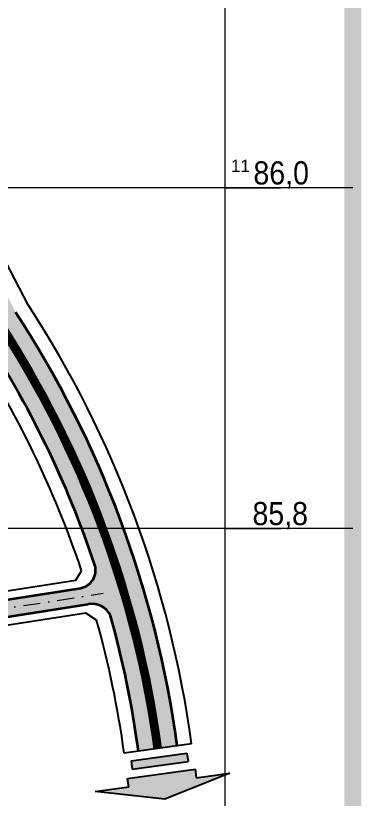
# Model space of a CAD drawing. Header units: millimetres. Extents: x 546597 to 607848, y 1180644 to 1193180.
# Drawn here: x 607644.5 to 607847.6, y 1185641.6 to 1186101.1 of the extents above; entities that cross this region are included whole.
import ezdxf

# ---------------------------------------------------------------- set-up
doc = ezdxf.new("R2010")
doc.units = ezdxf.units.MM
doc.header["$MEASUREMENT"] = 0
for name, pattern in [('ACAD_ISO02W100', [15, 12, -3]), ('DASHDOT', [1, 0.5, -0.25, 0, -0.25]), ('DASHED', [0.75, 0.5, -0.25])]:
    doc.linetypes.add(name, pattern=pattern)
doc.layers.get('0').update_dxf_attribs({"linetype": 'CONTINUOUS', "lineweight": 20})
for name, color, linetype, lineweight in [('A-DUONG', 1, 'CONTINUOUS', 35), ('A-LE', 4, 'CONTINUOUS', 25), ('A-TIM', 6, 'DASHDOT', 13), ('duong MOI - 20m', 251, 'ACAD_ISO02W100', 5), ('KHUNG', 2, 'CONTINUOUS', 120), ('toa do', 2, 'CONTINUOUS', 13)]:
    doc.layers.add(name, color=color, linetype=linetype, lineweight=lineweight)
doc.layers.add('duong HH', color=251, linetype='CONTINUOUS')
doc.layers.add('hatch CX cach ly', color=70, linetype='CONTINUOUS')
doc.styles.add('txt', font='VNARIAL.TTF', dxfattribs={"height": 0.2})

# ---------------------------------------------------------------- blocks, each defined once
blk = doc.blocks.new('MUITEN')
at = {"linetype": 'Continuous'}
h = blk.add_hatch(color=256, dxfattribs=at)
h.paths.add_polyline_path([(9.31, 0), (9.31, 2.82), (-9.31, 2.82), (-9.31, 0)])
h.paths.add_polyline_path([(11.27, 5.64), (11.27, 8.46), (22.55, 8.46), (0, 14.09), (-22.55, 8.46), (-11.27, 8.46), (-11.27, 5.64)])
for p, q in [((-22.55, 8.46), (0, 14.09)), ((-22.55, 8.46), (0, 14.09)), ((0, 14.09), (22.55, 8.46)), ((-11.27, 8.46), (-22.55, 8.46)), ((-11.27, 5.64), (-11.27, 8.46)), ((11.27, 8.46), (11.27, 5.64)), ((22.55, 8.46), (11.27, 8.46)), ((11.27, 5.64), (-11.27, 5.64)), ((9.31, 2.82), (-9.31, 2.82)), ((-9.31, 0), (-9.31, 2.82)), ((9.31, 0), (9.31, 2.82)), ((-11.27, -2.82), (11.27, -2.82))]:
    blk.add_line(p, q)
blk.add_lwpolyline([(9.31, 0), (-9.31, 0)])

msp = doc.modelspace()

# ---------------------------------------------------------------- hatches: boundary and pattern name
at = {"layer": 'duong MOI - 20m', "ltscale": 2}
msp.add_hatch(color=254, dxfattribs=at).paths.add_polyline_path([(607691.09, 1185778.54, -0.437312), (607682.74, 1185765.06), (607687.16, 1185755.63, -0.34622), (607700.23, 1185748.8), (607704.26, 1185750.02), (607709.98, 1185756.57, 0.004383), (607706.95, 1185766.78)])

# ---------------------------------------------------------------- linework, layer by layer
at = {"layer": 'A-DUONG'}
msp.add_line((607629.56, 1185746.66), (607687.16, 1185755.63), dxfattribs=at)
msp.add_lwpolyline([(607405.45, 1186336.72), (607393.29, 1186360.21, 0.392063), (607380.5, 1186364.82), (607147.95, 1186266.11), (607018.8, 1186186.93, 0.414676), (607015.51, 1186173.16), (607365.93, 1185603.64, 0.413941), (607379.68, 1185600.35), (607459.71, 1185649.49, 0.020055), (607460.04, 1185649.72), (607491.96, 1185673.03, -0.018927), (607492.91, 1185673.67), (607626.02, 1185756.23), (607682.74, 1185765.06, 0.437312), (607691.09, 1185778.54, 0.064047), (607624.62, 1185915.38)], format="xyb", dxfattribs=at)
for centre, radius, start, end in [((607125.92, 1185588.59), 619.24, 7.78257, 33.12802), ((607689.35, 1185743.91), 11.92, 24.1947, 100.5821), ((607125.92, 1185588.59), 596.24, 7.78257, 15.58668)]:
    msp.add_arc(centre, radius, start, end, dxfattribs=at)
at = {"layer": 'A-LE'}
for points in [[(607747.87, 1185673.6, 0.110874), (607651.85, 1185931.31), (607433.41, 1186351.23), (607370.93, 1186471.95), (607355.31, 1186509.55), (607334.66, 1186566.61), (607246.61, 1186887.58), (607097.79, 1187346.99), (607074.17, 1187505.94)], [(607726.08, 1185670.62, 0.11132), (607632.83, 1185920.19), (607413.88, 1186341.09), (607350.97, 1186462.66), (607334.79, 1186501.58), (607313.67, 1186559.95), (607225.53, 1186881.28), (607152.65, 1187106.25)], [(607730.04, 1185671.16, 0.111237), (607636.29, 1185922.21), (607417.44, 1186342.94), (607354.59, 1186464.34), (607338.52, 1186503.03), (607317.49, 1186561.16), (607229.36, 1186882.42), (607156.46, 1187107.47)], [(607708.24, 1185668.18, 0.033978), (607692.1, 1185746.32), (607685.79, 1185750.36), (607631.33, 1185741.87), (607500.81, 1185660.92), (607468.89, 1185637.6, -0.020055), (607467.56, 1185636.71), (607385.22, 1185586.15), (607382.54, 1185578.78, -0.24616), (607360.31, 1185458.26), (607296.46, 1185401.03), (607234.7, 1185345.45), (607188.53, 1185296.8), (607151.69, 1185249.93, -0.004687), (607135.39, 1185226.18, -0.098847), (607058.34, 1185126.44)]]:
    msp.add_lwpolyline(points, format="xyb", dxfattribs=at)
msp.add_lwpolyline([(607683.25, 1185775.19, 0.064518), (607617.28, 1185911.08), (607397.91, 1186332.8), (607385.79, 1186356.22), (607378.89, 1186358.7), (607150.25, 1186261.66), (607021.41, 1186182.66), (607019.76, 1186175.79), (607370.19, 1185606.26), (607377.07, 1185604.62), (607457.09, 1185653.75), (607489.01, 1185677.07, -0.018927), (607490.27, 1185677.92), (607624.24, 1185761.01), (607679.87, 1185769.68)], format="xyb", close=True, dxfattribs=at)
at = {"layer": 'A-TIM', "ltscale": 20, "flags": 128}
msp.add_lwpolyline([(606535.65, 1185074.73), (606904.99, 1185303.36), (607153.16, 1185456.08), (607364.34, 1185584.98), (607377.23, 1185592.98), (607462.33, 1185645.23, 0.020055), (607462.99, 1185645.68), (607494.91, 1185668.99, -0.018927), (607495.54, 1185669.42), (607627.79, 1185751.44), (607695.93, 1185762.06)], format="xyb", dxfattribs=at)
msp.add_lwpolyline([(606535.65, 1185074.73), (606904.99, 1185303.36), (607153.16, 1185456.08), (607364.34, 1185584.98), (607377.23, 1185592.98), (607462.33, 1185645.23, 0.020055), (607462.99, 1185645.68), (607494.91, 1185668.99, -0.018927), (607495.54, 1185669.42), (607627.79, 1185751.44), (607695.93, 1185762.06)], format="xyb", dxfattribs=at)
at = {"layer": 'duong HH', "color": 254, "ltscale": 2, "const_width": 23, "flags": 128}
for points in [[(607728.06, 1185670.89, 0.111278), (607634.56, 1185921.2), (607415.66, 1186342.01), (607352.78, 1186463.5), (607336.66, 1186502.31), (607315.58, 1186560.55), (607227.44, 1186881.85), (607078.25, 1187342.41), (607054.9, 1187499.54)], [(607728.06, 1185670.89, 0.111278), (607634.56, 1185921.2), (607415.66, 1186342.01), (607352.78, 1186463.5), (607336.66, 1186502.31), (607315.58, 1186560.55), (607227.44, 1186881.85), (607154.56, 1187106.84)]]:
    msp.add_lwpolyline(points, format="xyb", dxfattribs=at)
at = {"layer": 'duong MOI - 20m', "color": 254, "ltscale": 2, "const_width": 10, "flags": 128}
msp.add_lwpolyline([(607508.83, 1185677.66), (607627.79, 1185751.44), (607695.93, 1185762.06)], dxfattribs=at)
at = {"layer": 'hatch CX cach ly', "const_width": 4}
for points in [[(607728.06, 1185670.89, 0.111278), (607634.56, 1185921.2), (607415.66, 1186342.01), (607352.78, 1186463.5), (607336.66, 1186502.31), (607315.58, 1186560.55), (607227.44, 1186881.85), (607078.25, 1187342.41), (607054.9, 1187499.54)], [(607728.06, 1185670.89, 0.111278), (607634.56, 1185921.2), (607415.66, 1186342.01), (607352.78, 1186463.5), (607336.66, 1186502.31), (607315.58, 1186560.55), (607227.44, 1186881.85), (607154.56, 1187106.84)]]:
    msp.add_lwpolyline(points, format="xyb", dxfattribs=at)
at = {"layer": 'hatch CX cach ly', "color": 200, "const_width": 2.5}
for points in [[(607728.06, 1185670.89, 0.111278), (607634.56, 1185921.2), (607415.66, 1186342.01), (607352.78, 1186463.5), (607336.66, 1186502.31), (607315.58, 1186560.55), (607227.44, 1186881.85), (607078.25, 1187342.41), (607054.9, 1187499.54)], [(607728.06, 1185670.89, 0.111278), (607634.56, 1185921.2), (607415.66, 1186342.01), (607352.78, 1186463.5), (607336.66, 1186502.31), (607315.58, 1186560.55), (607227.44, 1186881.85), (607154.56, 1187106.84)]]:
    msp.add_lwpolyline(points, format="xyb", dxfattribs=at)
at = {"layer": 'KHUNG', "const_width": 10}
msp.add_lwpolyline([(607842.61, 1188405.4), (603792.61, 1188405.4), (603792.61, 1180648.5), (607842.61, 1180648.5)], close=True, dxfattribs=at)
at = {"layer": 'toa do', "color": 252}
msp.add_line((607842.61, 1186000), (595708.24, 1186000), dxfattribs=at)
at = {"layer": 'toa do', "linetype": 'Continuous'}
for p, q in [((607767.61, 1186000), (607800.4, 1186000)), ((607767.61, 1185800), (607800.4, 1185800))]:
    msp.add_line(p, q, dxfattribs=at)
at = {"layer": 'toa do', "color": 250}
msp.add_line((607842.61, 1185800), (595708.82, 1185800), dxfattribs=at)
at = {"layer": 'toa do'}
msp.add_line((607708.24, 1185668.18), (607747.87, 1185673.6), dxfattribs=at)
at = {"layer": 'toa do', "color": 7}
msp.add_lwpolyline([(591717.61, 1180723.5), (607767.61, 1180723.5), (607767.61, 1188330.4), (591717.61, 1188330.4)], close=True, dxfattribs=at)

# ---------------------------------------------------------------- block references
at = {"layer": 'A-LE', "linetype": 'DASHED', "ltscale": 15, "xscale": 1.774040200501037, "yscale": 1.77404018806178, "zscale": 1.774040200501037, "rotation": 187.7825674159398}
msp.add_blockref('MUITEN', (607728.73, 1185665.93), dxfattribs=at)

# ---------------------------------------------------------------- texts
at = {"layer": 'toa do', "linetype": 'Continuous', "style": 'txt'}
msp.add_text('11', height=7.2, dxfattribs=at).set_placement((607770.95, 1186009.37))
at = {"layer": 'toa do', "linetype": 'Continuous', "style": 'txt', "width": 0.882353}
for s, p in [('86,0', (607784.2, 1186002)), ('85,8', (607783.64, 1185802))]:
    msp.add_text(s, height=13.6, dxfattribs=at).set_placement(p)

doc.saveas('drawing.dxf')
